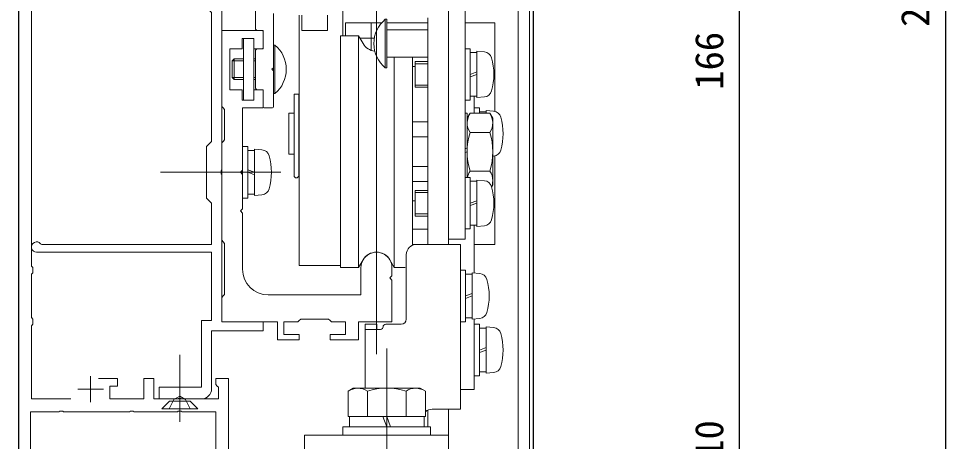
# Model space of a CAD drawing. Units: millimetres, scale not verified. Extents: x -437 to 438, y -681 to 678.
# Drawn here: x -73.5 to 106.5, y 400.2 to 482.4 of the extents above; entities that cross this region are included whole.
import ezdxf
from ezdxf.enums import TextEntityAlignment as Align

# ---------------------------------------------------------------- set-up
doc = ezdxf.new("R2010")
doc.units = ezdxf.units.MM
doc.header["$LTSCALE"] = 4
doc.layers.add('0-2_YKK_11', color=7, linetype='Continuous', lineweight=18)
doc.layers.add('0-4_YKK_13', color=4, linetype='Continuous', lineweight=18)
doc.layers.add('0-3_YKK_12', color=2, linetype='Continuous')
doc.layers.add('0-6_YKK_D', color=6, linetype='Continuous')
doc.styles.add('ＭＳ ゴシック', font='')
doc.styles.get('ＭＳ ゴシック').set_extended_font_data('MS Gothic')

msp = doc.modelspace()

# ---------------------------------------------------------------- linework, layer by layer
at = {"layer": '0-2_YKK_11'}
for p, q in [((-59.539, 412.9), (-59.539, 407.9)), ((-62.039, 410.4), (-57.039, 410.4))]:
    msp.add_line(p, q, dxfattribs=at)
for points in [[(-71.239, 397), (-69.739, 397), (-69.739, 396), (-71.239, 396), (-71.239, 392.645), (-72.239, 390.5), (-72.239, 390), (-71.239, 390), (-71.239, 384), (-73.539, 384), (-73.539, 594), (-64.54, 594), (-64.54, 593), (-65.631, 592.37), (-71.039, 592.37), (-71.039, 566.5), (-63.428, 566.5)], [(8.461, 549), (8.461, 564), (-71.039, 564), (-71.039, 524.294), (-70.777, 523.996), (-70.777, 523.004), (-71.039, 522.706), (-71.039, 434.294), (-70.777, 433.996), (-70.777, 433.004), (-71.039, 432.706), (-71.039, 424.294), (-70.777, 423.996), (-70.777, 423.004), (-71.039, 422.706), (-71.039, 408.5), (-63.393, 408.5)], [(25.711, 560), (25.711, 384), (21.711, 384), (21.711, 387.5), (22.511, 387.5), (22.711, 385.5), (23.781, 385.5), (23.781, 388.792), (23.901, 388.975), (23.901, 389.525), (23.781, 389.708), (23.781, 393), (22.711, 393), (22.511, 391), (21.711, 391), (21.711, 394), (23.511, 394), (23.511, 548.746)], [(-69.251, 438.615), (-69.015, 438.5), (-36.039, 438.5), (-36.039, 446.5), (-37.039, 447.5), (-37.039, 457.5), (-36.039, 458.5), (-36.039, 483.5), (-37.039, 484.5), (-37.039, 494.5), (-36.039, 495.5), (-36.039, 537.904), (-68.906, 525.941), (-69.088, 525.752)], [(-0.089, 537.5), (-34.039, 537.5), (-34.039, 489.958), (-34.159, 489.775), (-34.159, 489.225), (-34.039, 489.042), (-34.039, 452.958), (-34.159, 452.775), (-34.159, 452.225), (-34.039, 452.042), (-34.039, 423.5), (-26.039, 423.5), (-26.039, 421.7), (-36.039, 421.7), (-36.039, 410.5)], [(-38.039, 408.5), (-41.781, 408.5), (-41.965, 408.62), (-42.514, 408.62), (-42.698, 408.5), (-46.239, 408.5), (-46.239, 410.8), (-38.039, 410.8), (-38.039, 423.7), (-36.039, 423.7), (-36.039, 437), (-70.039, 437)], [(-57.989, 412.5), (-54.339, 412.5), (-54.339, 411), (-55.839, 411), (-55.839, 408.5), (-49.239, 408.5), (-49.239, 412.5), (-47.239, 412.5), (-47.239, 408.5), (-34.739, 408.5), (-34.739, 410.8), (-34.939, 411), (-35.239, 411.3), (-35.239, 412.5), (-32.739, 412.5), (-32.739, 397.7), (-30.039, 397.7)], [(-35.239, 397), (-35.239, 406), (-41.781, 406), (-41.965, 406.12), (-42.514, 406.12), (-42.698, 406), (-51.081, 406), (-51.265, 406.12), (-51.814, 406.12), (-51.998, 406), (-64.781, 406), (-64.965, 406.12), (-65.514, 406.12), (-65.698, 406), (-71.239, 406), (-71.239, 397)]]:
    msp.add_lwpolyline(points, dxfattribs=at)
for centre, radius, start, end in [((-70.039, 438), 1, 37.97988, 270), ((-38.039, 410.5), 2, 270.00001, 359.99999)]:
    msp.add_arc(centre, radius, start, end, dxfattribs=at)
at = {"layer": '0-3_YKK_12'}
for p, q in [((-73.539, 594), (-73.539, 308.5)), ((26.461, 308.5), (26.461, 594))]:
    msp.add_line(p, q, dxfattribs=at)
at = {"layer": '0-4_YKK_13'}
for p, q in [((-4.039, 417.196), (-4.039, 531.962)), ((9.961, 505.5), (9.961, 439.5)), ((13.161, 505.5), (13.161, 439.5)), ((-27.539, 480.5), (-27.539, 497.3)), ((-10.539, 479), (-10.539, 485.6)), ((-24.039, 483.3), (-24.039, 472.8)), ((-19.039, 434.4), (-19.039, 483)), ((-18.539, 483), (-18.539, 480)), ((-13.539, 483), (-13.539, 480)), ((5.961, 438.5), (5.961, 482.5)), ((9.961, 438.5), (9.961, 482.5)), ((-10.039, 479), (-10.039, 481.5)), ((-10.039, 481.5), (-3.045, 481.5)), ((-5.039, 476.172), (-5.039, 481.5)), ((-2.328, 472.8), (-2.328, 482.2)), ((-2.328, 482.2), (-2.039, 482.2)), ((-2.039, 472.8), (-2.039, 482.2)), ((-2.039, 481.5), (5.961, 481.5)), ((13.161, 481.5), (18.961, 481.5)), ((18.961, 464.333), (18.961, 481.5)), ((-27.039, 480), (-26.239, 480)), ((-26.039, 476.7), (-26.039, 479.8)), ((-13.539, 480), (-18.539, 480)), ((-7.504, 479), (-7.504, 434)), ((-6.638, 477.5), (-7.504, 479)), ((-2.039, 480.15), (5.961, 480.15)), ((-29.839, 478.5), (-29.839, 466.5)), ((-29.839, 478.5), (-27.839, 478.5)), ((-27.839, 478.5), (-27.839, 466.5)), ((-24.039, 477.2), (-24.039, 467.8)), ((-7.229, 478.524), (-4.453, 478.524)), ((-27.539, 469), (-27.539, 476)), ((-26.239, 476.5), (-27.039, 476.5)), ((13.161, 476.5), (13.161, 466.5)), ((14.161, 476.5), (13.161, 476.5)), ((14.161, 476.5), (14.161, 466.5)), ((15.461, 475.75), (14.161, 475.75)), ((15.461, 476), (16.922, 475.872)), ((-32.039, 474.125), (-31.664, 474.5)), ((-32.039, 474.125), (-32.039, 470.875)), ((-29.839, 474.125), (-32.039, 474.125)), ((-31.664, 470.5), (-31.664, 474.5)), ((-29.839, 474.5), (-31.664, 474.5)), ((-27.539, 474.5), (-27.839, 474.5)), ((-27.539, 474.125), (-27.839, 474.125)), ((-2.039, 474.85), (5.961, 474.85)), ((-0.575, 434), (-0.575, 474.85)), ((2.961, 438.408), (2.961, 474.85)), ((5.961, 474), (3.461, 474)), ((3.461, 474), (3.461, 469)), ((5.961, 473.57), (3.461, 473.57)), ((-24.339, 472.5), (-24.039, 472.8)), ((-2.328, 472.8), (-2.039, 472.8)), ((2.961, 473.039), (3.461, 473.039)), ((14.161, 471.5), (15.461, 471.973)), ((-32.039, 470.875), (-31.664, 470.5)), ((-29.839, 470.875), (-32.039, 470.875)), ((-29.839, 470.5), (-31.664, 470.5)), ((-27.539, 470.875), (-27.839, 470.875)), ((-27.539, 470.5), (-27.839, 470.5)), ((15.461, 471.5), (14.161, 471.027)), ((-26.239, 468.5), (-27.039, 468.5)), ((-26.039, 465.2), (-26.039, 468.3)), ((5.961, 469.43), (3.461, 469.43)), ((5.961, 469), (3.461, 469)), ((-29.839, 466.5), (-27.839, 466.5)), ((-24.039, 467.8), (-23.751, 467.8)), ((-20.039, 467.7), (-20.039, 451.85)), ((14.161, 466.5), (13.161, 466.5)), ((15.461, 467.25), (14.161, 467.25)), ((14.961, 464.006), (14.961, 467.25)), ((-25.839, 465), (-24.239, 465)), ((14.961, 465), (14.961, 464.006)), ((15.961, 465), (14.961, 465)), ((15.961, 465), (15.961, 464.006)), ((17.261, 464.5), (17.261, 464.006)), ((17.261, 464.5), (18.722, 464.372)), ((-21.039, 464), (-21.039, 456)), ((-20.039, 464), (-21.039, 464)), ((-19.039, 463.3), (-19.139, 463.3)), ((9.961, 464.25), (9.961, 448.75)), ((13.161, 464), (13.561, 464)), ((13.561, 463), (14.141, 464.006)), ((13.561, 451.5), (13.561, 464)), ((17.98, 464.006), (14.141, 464.006)), ((17.261, 464.25), (15.961, 464.25)), ((18.561, 463), (17.98, 464.006)), ((18.561, 450), (18.561, 463)), ((2.961, 462.274), (5.961, 462.274)), ((5.961, 462.274), (5.961, 450.726)), ((2.961, 459.387), (5.961, 459.387)), ((17.98, 460.253), (14.141, 460.253)), ((-30.039, 457.5), (-30.039, 447.5)), ((-29.039, 457.5), (-30.039, 457.5)), ((-30.039, 447.5), (-30.039, 457.5)), ((-29.039, 457.5), (-29.039, 447.5)), ((13.161, 457.082), (13.561, 457.228)), ((-27.739, 456.75), (-29.039, 456.75)), ((-27.739, 457), (-26.278, 456.872)), ((-19.039, 456.7), (-19.139, 456.7)), ((13.161, 456.354), (13.561, 456.5)), ((18.561, 455.614), (18.722, 455.628)), ((18.961, 438.5), (18.961, 455.667)), ((2.961, 453.613), (5.961, 453.613)), ((-45.969, 452.5), (-22.599, 452.5)), ((-27.739, 452.5), (-29.039, 452.973)), ((-29.039, 452.5), (-27.739, 452.027)), ((14.141, 452.747), (17.98, 452.747)), ((2.961, 450.726), (5.961, 450.726)), ((13.161, 451.5), (13.161, 441.5)), ((14.161, 451.5), (13.161, 451.5)), ((14.161, 451.5), (14.161, 441.5)), ((15.461, 450.75), (14.161, 450.75)), ((15.461, 451), (16.922, 450.872)), ((18.561, 450), (18.346, 449.628)), ((-27.739, 448.25), (-29.039, 448.25)), ((5.961, 449), (3.461, 449)), ((3.461, 449), (3.461, 444)), ((5.961, 448.57), (3.461, 448.57)), ((-29.039, 447.5), (-30.039, 447.5)), ((2.961, 446.961), (3.461, 446.961)), ((14.161, 446.5), (15.461, 446.973)), ((15.461, 446.5), (14.161, 446.027)), ((5.961, 444.43), (3.461, 444.43)), ((5.961, 444), (3.461, 444)), ((2.961, 441.476), (5.961, 441.476)), ((14.161, 441.5), (13.161, 441.5)), ((15.461, 442.25), (14.161, 442.25)), ((14.961, 432.904), (14.961, 442.25)), ((13.161, 439.5), (9.961, 439.5)), ((2.961, 438.5), (5.961, 438.5)), ((12.261, 438.5), (3.761, 438.5)), ((12.261, 406.5), (12.261, 438.5)), ((14.961, 438.5), (18.961, 438.5)), ((1.761, 424), (1.761, 436.5)), ((-19.039, 434.4), (-11.039, 434.4)), ((-11.039, 434), (-7.504, 434)), ((-6.638, 435.5), (-7.504, 434)), ((-1.441, 435.5), (-0.575, 434)), ((-0.575, 434), (1.561, 434)), ((12.261, 433.5), (12.261, 423.5)), ((13.261, 433.5), (12.261, 433.5)), ((13.261, 433.5), (13.261, 423.5)), ((14.561, 432.75), (13.261, 432.75)), ((14.561, 433), (16.022, 432.872)), ((13.261, 428.5), (14.561, 428.973)), ((14.561, 428.5), (13.261, 428.027)), ((-6.239, 423), (-3.939, 423)), ((-6.239, 410.6), (-6.239, 423)), ((-3.939, 422), (-3.939, 423)), ((0.761, 423), (-2.239, 423)), ((13.261, 423.5), (12.261, 423.5)), ((14.561, 424.25), (13.261, 424.25)), ((14.961, 410.331), (14.961, 424.035)), ((14.961, 423), (14.961, 422.378)), ((14.961, 423), (14.961, 413)), ((15.961, 423), (14.961, 423)), ((15.961, 423), (15.961, 413)), ((-6.239, 422), (-3.239, 422)), ((17.261, 422.25), (15.961, 422.25)), ((17.261, 422.5), (18.722, 422.372)), ((-2.039, 418.306), (-2.039, 374.495)), ((15.961, 418), (17.261, 418.473)), ((17.261, 418), (15.961, 417.527)), ((-42.239, 404.07), (-42.239, 417.07)), ((15.961, 413), (14.961, 413)), ((17.261, 413.75), (15.961, 413.75)), ((-8.539, 410.6), (-9.545, 410.019)), ((4.461, 410.6), (-8.539, 410.6)), ((4.461, 410.6), (5.466, 410.019)), ((-9.545, 410.019), (-9.545, 405.1)), ((-5.792, 405.1), (-5.792, 410.019)), ((1.713, 405.1), (1.713, 410.019)), ((5.466, 410.019), (5.466, 405.1)), ((12.261, 410.331), (14.961, 410.331)), ((-45.739, 406.57), (-44.239, 408.07)), ((-9.545, 405.1), (5.466, 405.1)), ((-9.289, 403.1), (-9.289, 405.1)), ((-2.039, 403.1), (-2.767, 405.1)), ((-2.039, 405.1), (-1.312, 403.1)), ((5.211, 403.1), (5.211, 405.1)), ((5.961, 403.1), (5.961, 406.333)), ((12.261, 406.5), (6.761, 406.5)), ((9.961, 397.5), (9.961, 406.5)), ((-18.039, 397.5), (-18.039, 401.5)), ((-18.039, 401.5), (9.961, 401.5)), ((-10.539, 403.1), (6.461, 403.1)), ((-10.539, 401.5), (-10.539, 403.1)), ((6.461, 401.5), (6.461, 403.1))]:
    msp.add_line(p, q, dxfattribs=at)
for points in [[(-34.039, 439.296), (-34.039, 458.204), (-33.789, 458.5), (-33.539, 458.796), (-33.539, 464.704), (-33.789, 465), (-34.039, 465.296), (-34.039, 480), (-26.039, 480), (-26.039, 476.5), (-27.839, 476.5), (-27.839, 478.5), (-30.139, 478.5), (-30.139, 476.5), (-32.539, 476.5), (-32.539, 468.5), (-30.139, 468.5), (-30.139, 466.5), (-27.839, 466.5), (-27.839, 468.5), (-26.039, 468.5), (-26.039, 465), (-30.039, 465), (-30.039, 452.924), (-30.464, 452.5), (-30.039, 452.076), (-30.039, 445.424), (-30.464, 445), (-30.039, 444.576), (-30.039, 433.7)], [(-11.039, 434), (-11.039, 479), (-7.504, 479)], [(-24.039, 477.2), (-23.751, 477.2), (-23.751, 467.8)], [(15.461, 476), (15.461, 467), (16.922, 467.128)], [(-24.339, 472.5), (-24.039, 472.2), (-24.039, 465.2)], [(-20.039, 467.7), (-19.139, 467.7), (-19.139, 451.85)], [(-20.039, 464), (-20.039, 456), (-21.039, 456)], [(-27.739, 457), (-27.739, 448), (-26.278, 448.128)], [(15.461, 451), (15.461, 442), (16.922, 442.128)], [(-1.039, 434), (-1.039, 432.424), (-1.464, 432), (-1.039, 431.576), (-1.039, 423.5), (-7.539, 423.5), (-7.539, 420), (-13.039, 420), (-13.039, 421), (-10.039, 421), (-10.039, 423.5), (-12.744, 423.5), (-13.039, 423.75), (-13.335, 424), (-18.744, 424), (-19.039, 423.75), (-19.335, 423.5), (-22.039, 423.5), (-22.039, 421), (-19.039, 421), (-19.039, 420), (-23.239, 420), (-23.239, 423.5), (-34.039, 423.5), (-34.039, 428.204), (-33.789, 428.5), (-33.539, 428.796), (-33.539, 438.704), (-33.789, 439), (-34.039, 439.296)], [(-25.039, 428.7), (-7.039, 428.7), (-7.039, 434)], [(14.561, 433), (14.561, 424), (16.022, 424.128)], [(17.261, 422.5), (17.261, 413.5), (18.722, 413.628)], [(-44.289, 406.57), (-43.384, 408.426), (-42.239, 409.034)], [(-40.189, 406.57), (-41.094, 408.426), (-42.239, 409.034)], [(-45.739, 406.57), (-38.739, 406.57), (-40.239, 408.07), (-44.239, 408.07)]]:
    msp.add_lwpolyline(points, dxfattribs=at)
for centre, radius, start, end in [((1.561, 477.5), 6.1, 129.60193, 230.39807), ((-27.039, 480.5), 0.5, 180, 270), ((-26.239, 479.8), 0.2, 0, 90), ((-27.639, 472.5), 6.1, 309.60193, 50.39807), ((-4.039, 479), 3, 210, 263.93573), ((-27.039, 476), 0.5, 90, 180), ((-26.239, 476.7), 0.2, 270, 0), ((16.783, 474.278), 1.6, 15.49397, 85), ((6.761, 471.5), 12, 344.50603, 15.49397), ((-27.039, 469), 0.5, 180, 270), ((-26.239, 468.3), 0.2, 0, 90), ((16.783, 468.722), 1.6, 275, 344.50603), ((-25.839, 465.2), 0.2, 180, 270), ((-24.239, 465.2), 0.2, 270, 0), ((17.978, 461.791), 4.43, 150, 175.61575), ((14.143, 461.791), 4.43, 4.38425, 30), ((18.583, 462.778), 1.6, 15.49397, 85), ((8.561, 460), 12, 344.50603, 15.49397), ((16.883, 462.129), 3.323, 180, 214.38425), ((15.238, 462.129), 3.323, 325.61575, 360), ((25.98, 456.5), 12.419, 162.41205, 197.58795), ((6.141, 456.5), 12.419, 342.41205, 17.58795), ((-26.417, 455.278), 1.6, 15.49397, 85), ((-36.439, 452.5), 12, 344.50603, 15.49397), ((18.583, 457.222), 1.6, 275, 344.50603), ((-19.589, 451.85), 0.45, 180, 360), ((16.883, 450.871), 3.323, 145.61575, 169.0845), ((15.238, 450.871), 3.323, 0, 34.38425), ((16.783, 449.278), 1.6, 15.49397, 85), ((14.143, 451.209), 4.43, 340.45507, 355.61575), ((-26.417, 449.722), 1.6, 275, 344.50603), ((6.761, 446.5), 12, 344.50603, 15.49397), ((16.783, 443.722), 1.6, 275, 344.50603), ((3.761, 436.5), 2, 90, 180), ((-4.039, 434), 3, 0, 180.00002), ((-4.039, 434), 3, 30, 150), ((-4.039, 434), 3, 30.00001, 150.00001), ((-25.039, 433.7), 5, 180.00002, 270), ((15.883, 431.278), 1.6, 15.49397, 85), ((5.861, 428.5), 12, 344.50603, 15.49397), ((15.883, 425.722), 1.6, 275, 344.50603), ((-2.239, 422.5), 0.5, 90, 180), ((0.761, 424), 1, 270, 0), ((-3.239, 422.5), 0.5, 270, 0), ((18.583, 420.778), 1.6, 15.49397, 85), ((8.561, 418), 12, 344.50603, 15.49397), ((18.583, 415.222), 1.6, 275, 344.50603), ((-7.33, 406.183), 4.43, 94.38425, 120), ((-7.669, 407.277), 3.323, 55.61575, 90), ((-2.039, 398.181), 12.419, 72.41205, 107.58795), ((3.59, 407.277), 3.323, 90, 124.38425), ((3.251, 406.183), 4.43, 60, 85.61575), ((6.761, 404.5), 2, 90, 130.33257)]:
    msp.add_arc(centre, radius, start, end, dxfattribs=at)
at = {"layer": '0-6_YKK_D'}
for p, q in [((106.46, 593.997), (106.46, 383.996)), ((66.461, 393.997), (66.461, 559.996))]:
    msp.add_line(p, q, dxfattribs=at)
msp.add_lwpolyline([(66.461, 383.996), (66.461, 393.997), (66.461, 408.922)], dxfattribs=at)

# ---------------------------------------------------------------- texts
at = {"layer": '0-6_YKK_D', "style": 'ＭＳ ゴシック'}
for s, p in [('210', (104.96, 480.73)), ('166', (64.961, 468.538)), ('10', (64.961, 396.896))]:
    msp.add_text(s, height=5.499, rotation=90, dxfattribs=at).set_placement(p, align=Align.BOTTOM_LEFT)

doc.saveas('drawing.dxf')
